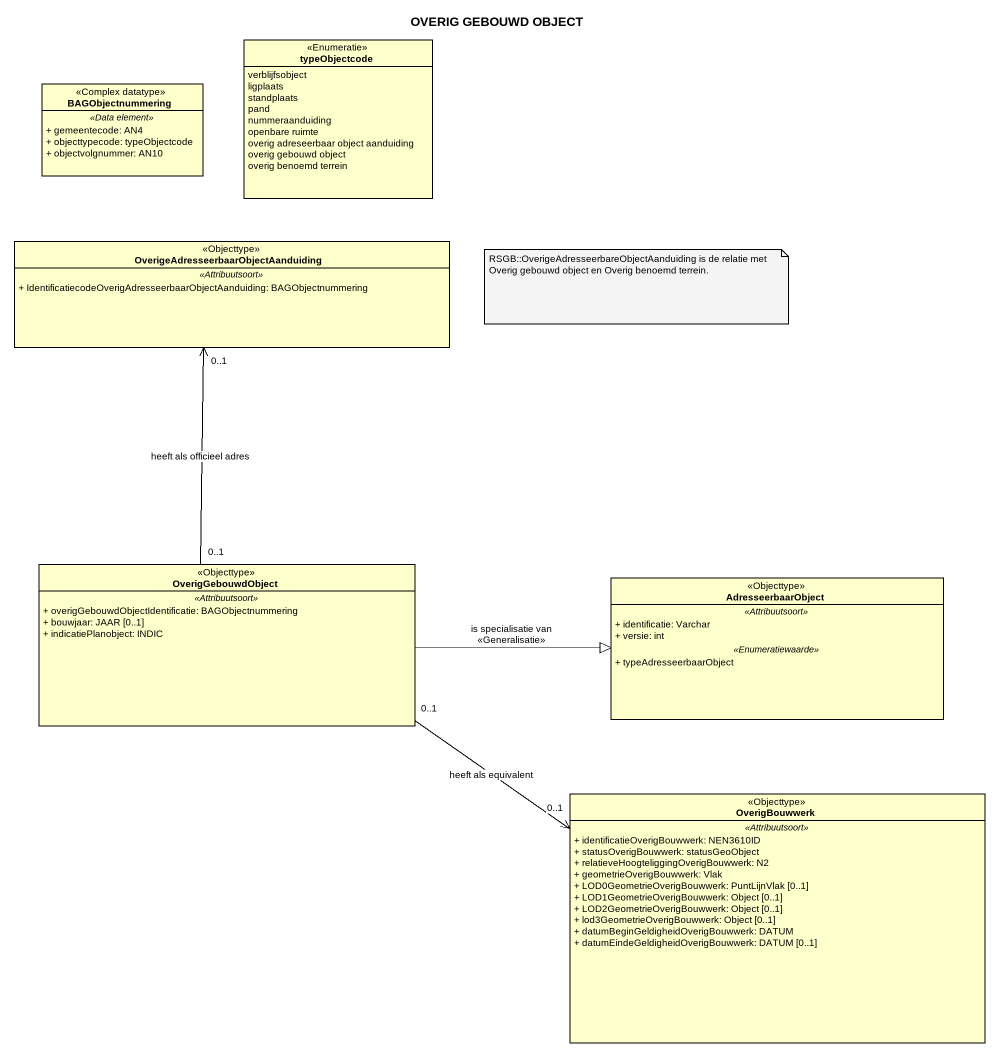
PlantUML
@startuml
title OVERIG GEBOUWD OBJECT
hide circle
hide empty members
skinparam classAttributeIconSize 0
enum typeObjectcode <<Enumeratie>> {
  verblijfsobject
  ligplaats
  standplaats
  pand
  nummeraanduiding
  openbare ruimte
  overig adreseerbaar object aanduiding
  overig gebouwd object
  overig benoemd terrein
}
class BAGObjectnummering <<Complex datatype>> {
  .. <<Data element>> ..
  + gemeentecode: AN4
  + objecttypecode: typeObjectcode
  + objectvolgnummer: AN10
}
class "OverigeAdresseerbaarObjectAanduiding" as OverigeAdresseerbaarObjectAa <<Objecttype>> {
  .. <<Attribuutsoort>> ..
  + IdentificatiecodeOverigAdresseerbaarObjectAanduiding: BAGObjectnummering
}
class OverigGebouwdObject <<Objecttype>> {
  .. <<Attribuutsoort>> ..
  + overigGebouwdObjectIdentificatie: BAGObjectnummering
  + bouwjaar: JAAR [0..1]
  + indicatiePlanobject: INDIC
}
class AdresseerbaarObject <<Objecttype>> {
  .. <<Attribuutsoort>> ..
  + identificatie: Varchar
  + versie: int
  .. <<Enumeratiewaarde>> ..
  + typeAdresseerbaarObject
}
class OverigBouwwerk <<Objecttype>> {
  .. <<Attribuutsoort>> ..
  + identificatieOverigBouwwerk: NEN3610ID
  + statusOverigBouwwerk: statusGeoObject
  + relatieveHoogteliggingOverigBouwwerk: N2
  + geometrieOverigBouwwerk: Vlak
  + LOD0GeometrieOverigBouwwerk: PuntLijnVlak [0..1]
  + LOD1GeometrieOverigBouwwerk: Object [0..1]
  + LOD2GeometrieOverigBouwwerk: Object [0..1]
  + lod3GeometrieOverigBouwwerk: Object [0..1]
  + datumBeginGeldigheidOverigBouwwerk: DATUM
  + datumEindeGeldigheidOverigBouwwerk: DATUM [0..1]
}
OverigGebouwdObject "0..1" -up-> "0..1" OverigeAdresseerbaarObjectAa : heeft als officieel adres
OverigGebouwdObject -right-|> AdresseerbaarObject : is specialisatie van\n<<Generalisatie>>
OverigGebouwdObject "0..1" -right-> "0..1" OverigBouwwerk : heeft als equivalent
note as N1
  RSGB::OverigeAdresseerbareObjectAanduiding is de relatie met Overig gebouwd object en Overig benoemd terrein.
end note
@enduml
